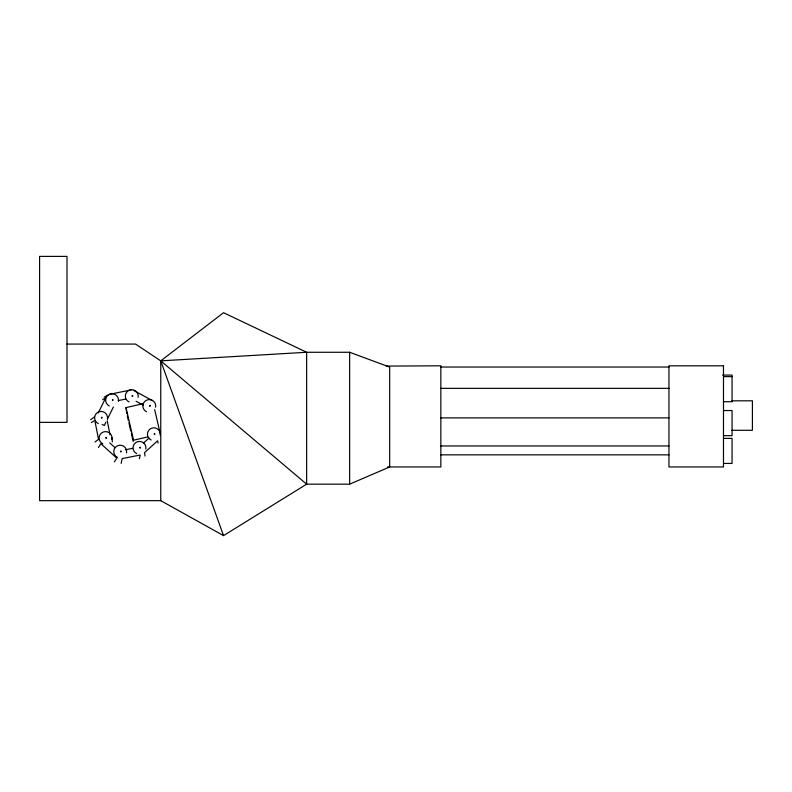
<?xml version="1.0" encoding="UTF-8"?>
<svg xmlns="http://www.w3.org/2000/svg" width="792" height="792" viewBox="0 0 792 792"><rect width="100%" height="100%" fill="white"/><g stroke="black" fill="none" stroke-linecap="round" stroke-linejoin="round"><path stroke-width="1.19" d="M143.471 403.593L126.017 407.613L126.74 413.553M121.156 463.37L122.166 458.588L140.194 455.034L139.432 458.618M98.228 412.959L105.732 397.733L102.633 399.732M105.89 422.225L104.277 425.492L102.099 424.393M107.494 418.968L113.395 406.999M98.406 447.5L100.881 443.708L116.8 458.132L114.335 461.924M143.639 442.926L148.916 438.184M90.654 419.75L94.169 417.117M95.02 441.995L98.535 439.362L95.08 421.799M91.377 422.572L94.476 420.572M39.6 422.364L67.003 422.364L67.003 256.39L39.6 256.39L39.6 500.663L160.756 500.663L223.532 535.61L306.643 484.169L349.638 484.169L389.684 466.963L389.684 367.092L349.638 352.272L306.643 352.272L160.756 360.855L135.551 344.075L67.003 344.075M104.217 397.079L108.415 394.871M147.5 436.976L133.541 440.194L126.017 407.613M109.514 394.317L131.215 389.892M118.335 400.574L125.562 399.099M125.354 449.777L132.561 448.361M440.827 367.033L669.072 367.033M722.561 375.081L732.065 375.081L732.065 401.732L723.482 401.732M723.482 376.636L732.065 376.636M440.649 388.357L669.052 388.357M731.917 400.821L752.4 400.821L752.4 430.294L731.917 430.294M723.482 410.533L732.065 410.533L732.065 435.659L723.482 435.659M440.649 417.889L669.052 417.889M723.482 438.382L732.065 438.382L732.065 463.429L723.482 463.429M440.421 445.955L669.032 445.955M440.649 454.836L669.052 454.836M387.526 466.963L440.847 466.963L440.847 365.815L386.318 366.072M133.799 390.555L152.549 400.623M136.095 401.287L143.382 405.207M109.732 442.857L115.048 447.668M223.532 535.61L160.756 360.855L223.532 312.701L306.643 352.272L306.643 484.169L160.756 360.855L160.756 500.663M154.668 409.593L160.311 434.026M127.284 415.879L128.353 420.532M128.888 422.859L130.769 431.006M131.314 433.333L133.195 441.481M107.237 420.72L109.999 434.768M158.073 443.104L157.667 440.807L144.49 452.658L145.094 456.093M111.969 437.55L112.335 441.926M349.638 352.272L349.638 484.169M136.729 453.648A6.455 6.415 30.9 0 1 133.442 445.589A6.455 6.415 30.9 0 1 141.194 441.679A6.455 6.415 30.9 0 1 145.827 449.054M129.046 401.93A6.455 6.415 30.9 0 1 125.76 393.872A6.455 6.415 30.9 0 1 133.511 389.961A6.455 6.415 30.9 0 1 138.135 397.337M146.54 411.791A6.455 6.415 30.9 0 1 143.263 403.732A6.455 6.415 30.9 0 1 151.005 399.821A6.455 6.415 30.9 0 1 155.638 407.197M151.153 440.015A6.455 6.415 30.9 0 1 147.866 431.957A6.455 6.415 30.9 0 1 155.618 428.046A6.455 6.415 30.9 0 1 160.251 435.422M117.444 457.43A6.455 6.415 30.9 0 1 114.157 449.371A6.455 6.415 30.9 0 1 121.909 445.45A6.455 6.415 30.9 0 1 126.532 452.836M98.337 423.641A6.455 6.415 30.9 0 1 95.05 415.582A6.455 6.415 30.9 0 1 102.802 411.672A6.455 6.415 30.9 0 1 107.435 419.047M109.316 405.969A6.455 6.415 30.9 0 1 106.039 397.911A6.455 6.415 30.9 0 1 113.781 393.99A6.455 6.415 30.9 0 1 118.414 401.366M102.802 443.827A6.455 6.415 30.9 0 1 99.525 435.768A6.455 6.415 30.9 0 1 107.266 431.848A6.455 6.415 30.9 0 1 111.9 439.233M101.455 417.622C101.851 419.483 102.564 416.048 101.455 417.622M105.92 437.798C106.336 439.659 107.009 436.243 105.92 437.798M112.434 399.94C112.83 401.811 113.553 398.356 112.434 399.94M120.552 451.4C120.968 453.262 121.641 449.836 120.552 451.4M132.155 395.911C132.591 397.782 133.224 394.317 132.155 395.911M139.847 447.628C140.273 449.5 140.907 446.045 139.847 447.628M149.658 405.771C150.084 407.642 150.727 404.177 149.658 405.771M154.272 433.996C154.697 435.867 155.331 432.402 154.272 433.996M723.482 365.815L668.953 365.815L668.953 466.963L723.482 466.963L723.482 365.815"/></g></svg>
